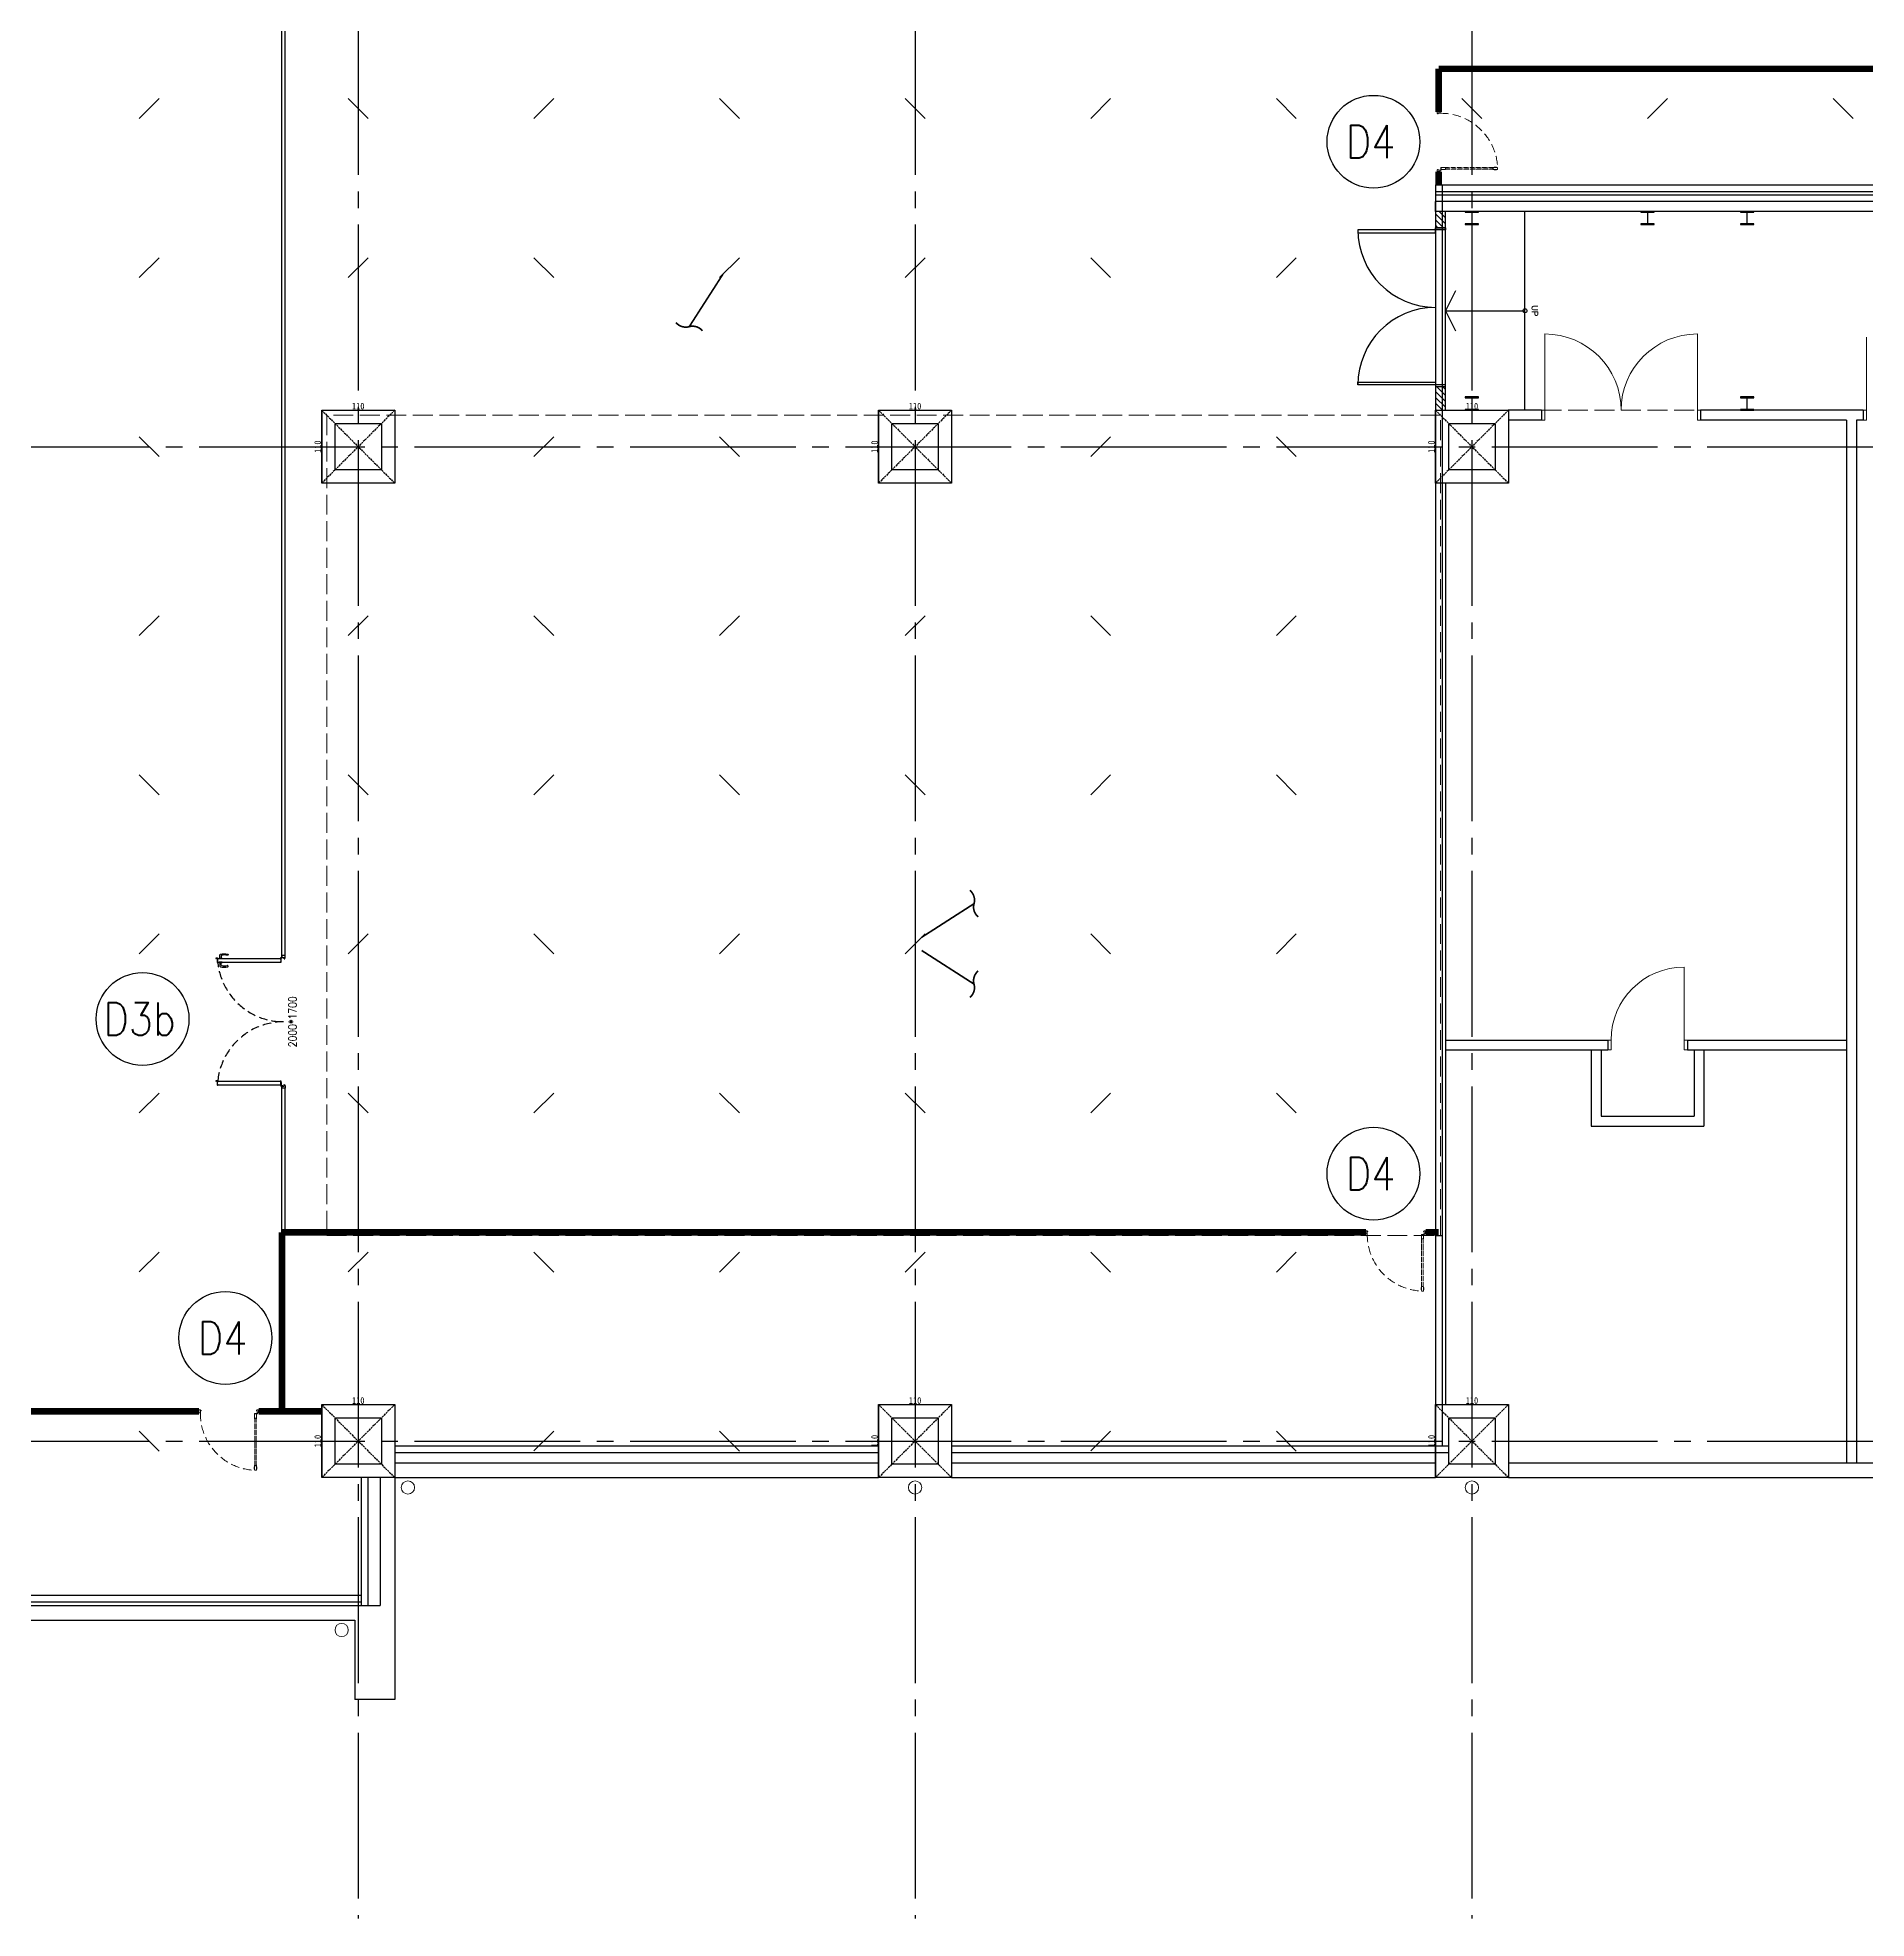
# Model space of a CAD drawing. Header units: millimetres. Extents: x -960 to 39633, y -720 to 12125.
# Drawn here: x 14636 to 17395, y -720 to 2117 of the extents above; entities that cross this region are included whole.
import ezdxf
from ezdxf.enums import TextEntityAlignment as Align

# ---------------------------------------------------------------- set-up
doc = ezdxf.new("R2010")
doc.units = ezdxf.units.MM
doc.header["$LTSCALE"] = 100
for name, pattern in [('188K-SM-03-F05-ARCH-PA-Y2257103$0$DASHED', [19.05, 12.7, -6.35]), ('X-S-FAB-L05$0$COL-CEN-LIN', [3.25, 2.5, -0.25, 0.25, -0.25]), ('X-S-FAB-L05$0$DASHED', [0.75, 0.5, -0.25]), ('X-S-FAB-L05$0$HIDDEN', [0.4, 0.3, -0.1])]:
    doc.linetypes.add(name, pattern=pattern)
for name, color, linetype in [('0-xref', 7, 'Continuous'), ('188K-SM-03-F05-ARCH-PA-Y2257103$0$K-DIivder-3.5', 102, '188K-SM-03-F05-ARCH-PA-Y2257103$0$DASHED'), ('188K-SM-03-F05-ARCH-PA-Y2257103$0$K-Door', 4, 'Continuous'), ('188K-SM-03-F05-ARCH-PA-Y2257103$0$K-TXT', 53, 'Continuous'), ('188K-SM-03-F05-ARCH-PA-Y2257103$0$K-W-P1-3.5-非抗', 200, 'Continuous'), ('188K-SM-03-F05-ARCH-PA-Y2257103$0$K-岩棉 2hr 3.5-非抗', 11, 'Continuous'), ('X-S-FAB-L05$0$0-arr', 8, 'Continuous'), ('X-S-FAB-L05$0$1_L05平面圖_1_A-OBJE-MEP', 8, 'Continuous'), ('X-S-FAB-L05$0$1_L05平面圖_1_Door', 8, 'Continuous'), ('X-S-FAB-L05$0$BEAM', 8, 'Continuous'), ('X-S-FAB-L05$0$BLOCK', 8, 'Continuous'), ('X-S-FAB-L05$0$BR-D', 8, 'X-S-FAB-L05$0$DASHED'), ('X-S-FAB-L05$0$CCL', 8, 'X-S-FAB-L05$0$COL-CEN-LIN'), ('X-S-FAB-L05$0$COL', 8, 'Continuous'), ('X-S-FAB-L05$0$COL-S', 8, 'Continuous'), ('X-S-FAB-L05$0$DOOR', 8, 'Continuous'), ('X-S-FAB-L05$0$DW_Frame', 8, 'Continuous'), ('X-S-FAB-L05$0$HID', 8, 'X-S-FAB-L05$0$HIDDEN'), ('X-S-FAB-L05$0$OPEN-UP', 8, 'X-S-FAB-L05$0$HIDDEN'), ('X-S-FAB-L05$0$S-鋼柱', 8, 'Continuous'), ('X-S-FAB-L05$0$SLAB', 8, 'Continuous'), ('X-S-FAB-L05$0$ST', 8, 'Continuous'), ('X-S-FAB-L05$0$TXT', 8, 'Continuous'), ('X-S-FAB-L05$0$WALL-BK', 8, 'Continuous'), ('X-S-FAB-L05$0$WALL-DR', 8, 'Continuous'), ('X-S-FAB-L05$0$WALL-RC', 8, 'Continuous'), ('X-S-FAB-L05$0$WALL_188K_IN', 3, 'Continuous'), ('X-S-FAB-L05$0$斜撐', 8, 'Continuous')]:
    doc.layers.add(name, color=color, linetype=linetype)
doc.layers.add('188K-SM-03-F05-ARCH-PA-Y2257103$0$K-DOOR-鋼板門', color=150, linetype='188K-SM-03-F05-ARCH-PA-Y2257103$0$DASHED', lineweight=9)
doc.layers.add('X-S-FAB-L05$0$XREF', color=8, linetype='Continuous', lineweight=0)
doc.styles.add('188K-SM-03-F05-ARCH-PA-Y2257103$0$Standard', font='txt.shx', dxfattribs={"bigfont": 'chineset.shx'})
doc.styles.add('X-S-FAB-L05$0$CHINA', font='simplex.shx', dxfattribs={"width": 0.75, "bigfont": 'chineset.shx'})
doc.styles.add('X-S-FAB-L05$0$DIM', font='', dxfattribs={"width": 0.8})
doc.styles.add('X-S-FAB-L05$0$Standard', font='', dxfattribs={"width": 0.8})
doc.styles.add('X-S-FAB-L05$0$TG_NOTE_TEXT', font='simplex.shx', dxfattribs={"width": 0.75, "bigfont": 'chineset.shx'})
doc.styles.get('X-S-FAB-L05$0$DIM').set_extended_font_data('MingLiU')
doc.styles.get('X-S-FAB-L05$0$Standard').set_extended_font_data('Microsoft JhengHei')
doc.dimstyles.new('X-S-FAB-L05$0$JJP_005_defpoint', dxfattribs={"dimtxt": 20, "dimasz": 0.5, "dimexe": 0.5, "dimexo": 0.5, "dimgap": 0.5, "dimtad": 1, "dimdsep": 46, "dimtxsty": 'X-S-FAB-L05$0$DIM', "dimblk": 'X-S-FAB-L05$0$_None', "dimcen": 10, "dimclrd": 256, "dimclre": 256, "dimclrt": 256, "dimadec": 0, "dimazin": 0, "dimtfac": 1, "dimtix": 1, "dimtmove": 2, "dimatfit": 3, "dimldrblk": 'X-S-FAB-L05$0$_None', "dimfxl": 0.5, "dimtolj": 1, "dimtzin": 0, "dimarcsym": 0})

# ---------------------------------------------------------------- blocks, each defined once
blk = doc.blocks.new('*D173')
at = {"layer": 'DefPoints', "lineweight": -2, "transparency": 16777216}
blk.add_line((0, 0), (110, 0), dxfattribs=at)
at = {"layer": 'DefPoints', "color": 0, "transparency": 16777216}
for p in [(0, 0), (110, 0), (110, 0)]:
    blk.add_point(p, dxfattribs=at)
at = {"layer": 'DefPoints', "transparency": 16777216, "insert": (55, 6.1), "char_height": 10, "attachment_point": 5, "style": 'X-S-FAB-L05$0$DIM'}
blk.add_mtext('\\A1;110', dxfattribs=at)
blk = doc.blocks.new('X-S-FAB-L05$0$_None')
blk = doc.blocks.new('*D174')
at = {"layer": 'DefPoints', "lineweight": -2, "transparency": 16777216}
blk.add_line((0, 0), (0, -110), dxfattribs=at)
at = {"layer": 'DefPoints', "color": 0, "transparency": 16777216}
for p in [(0, 0), (0, -110), (0, -110)]:
    blk.add_point(p, dxfattribs=at)
at = {"layer": 'DefPoints', "transparency": 16777216, "insert": (-6.1, -55), "char_height": 10, "attachment_point": 5, "rotation": 90, "style": 'X-S-FAB-L05$0$DIM'}
blk.add_mtext('\\A1;110', dxfattribs=at)
blk = doc.blocks.new('X-S-FAB-L05$0$斜撐')
at = {"layer": 'X-S-FAB-L05$0$BR-D', "const_width": 0.5}
blk.add_lwpolyline([(962.11, 215.55, -0.296213), (957.95, 215.19, 0.299957), (953.75, 214.85, 0.006918)], format="xyb", dxfattribs=at)
at = {"layer": 'X-S-FAB-L05$0$BR-D', "linetype": 'ByBlock', "const_width": 0.5}
blk.add_lwpolyline([(964.37, 197.57), (957.95, 215.19)], dxfattribs=at)
blk = doc.blocks.new('X-S-FAB-L05$0$SC1')
at = {"layer": 'DefPoints'}
blk.add_line((27925, 8342.1), (27955, 8312.1), dxfattribs=at)
blk = doc.blocks.new('X-S-FAB-L05$0$VC(C)')
at = {"layer": 'X-S-FAB-L05$0$S-鋼柱', "rotation": 90}
for p in [(23131.7, -25930), (23727.1, -25930), (24567.1, -25930), (25407.1, -25930), (23131.7, -26170), (23447.1, -26170), (24007.1, -26170), (24287.1, -26170), (24847.1, -26170), (23727.1, -26440), (24567.1, -26440), (23131.7, -26710), (23447.1, -26710), (24007.1, -26710), (24287.1, -26710), (24847.1, -26710), (23727.1, -26950), (24567.1, -26950), (23131.7, -27190), (23447.1, -27190), (24007.1, -27190), (24287.1, -27190), (24847.1, -27190), (23131.7, -27430), (23727.1, -27430), (24567.1, -27430), (23131.7, -27669.9), (23447.1, -27669.9), (24007.1, -27670), (24287.1, -27670), (24847.1, -27670), (23727.1, -27939.9), (24567.1, -27939.9)]:
    blk.add_blockref('X-S-FAB-L05$0$SC1', p, dxfattribs=at)
at = {"layer": 'X-S-FAB-L05$0$S-鋼柱'}
for p in [(-12820, -6317.1), (-12260, -6317.1), (-11980, -6317.1), (-11420, -6317.1), (-11140, -6317.1), (-10580, -6317.1), (-12540, -6557.1), (-11700, -6557.1), (-13135.4, -6827.1), (-12260, -6827.1), (-11420, -6827.1), (-12540, -7097.1), (-11700, -7097.1), (-13135.4, -7337.1), (-12820, -7337.1), (-12260, -7337.1), (-11980, -7337.1), (-11420, -7337.1), (-12540, -7577.1), (-11700, -7577.1), (-12820, -7817.1), (-12260, -7817.1), (-11980, -7817.1), (-11420, -7817.1), (-12540, -8057.1), (-11700, -8057.1), (-13135.4, -8327.1), (-12260, -8327.1), (-11420, -8327.1)]:
    blk.add_blockref('X-S-FAB-L05$0$SC1', p, dxfattribs=at)
at = {"layer": 'X-S-FAB-L05$0$斜撐'}
for p, xscale, yscale, zscale, rotation in [((11182.8, 3782.6), -5.000000000000004, 5, 5, 167.3146368959792), ((13947.4, 5247.2), 5.000000000000002, 5.000000000000002, 5.000000000000002, 282.6853631040207), ((13947.4, -3747.2), -5, 5, 5, 257.3146368959793)]:
    blk.add_blockref('X-S-FAB-L05$0$斜撐', p, dxfattribs=dict(at, xscale=xscale, yscale=yscale, zscale=zscale, rotation=rotation))
blk = doc.blocks.new('*U165')
at = {"color": 0}
for p, q in [((-3, -15), (-3, 0)), ((237, -15), (237, 0))]:
    blk.add_line(p, q, dxfattribs=at)
for points in [[(0, 0), (0, 117), (4.375, 117), (4.375, 0)], [(234, 0), (234, 117), (229.625, 117), (229.625, 0)]]:
    blk.add_lwpolyline(points, close=True, dxfattribs=at)
for centre, start, end in [((0, 0), 0, 90), ((234, 0), 90, 180)]:
    blk.add_arc(centre, 117, start, end, dxfattribs=at)
at = {"layer": 'X-S-FAB-L05$0$DW_Frame'}
for points in [[(-3, -15), (0, -15), (0, 0), (-3, 0)], [(237, -15), (234, -15), (234, 0), (237, 0)]]:
    blk.add_lwpolyline(points, dxfattribs=at)
at = {"color": 0, "style": 'X-S-FAB-L05$0$TG_NOTE_TEXT', "width": 0.5, "flags": 1}
blk.add_attdef('WH', text='', height=20, dxfattribs=at).set_placement((239, 5), align=Align.BOTTOM_LEFT)
at = {"color": 0, "style": 'X-S-FAB-L05$0$Standard', "width": 0.5}
for tag, p in [('NO', (-5, 5)), ('TYPE', (24.375, 5))]:
    blk.add_attdef(tag, text='', height=10, dxfattribs=at).set_placement(p, align=Align.BOTTOM_RIGHT)
blk.add_attdef('DESC', text='', height=10, dxfattribs=at).set_placement((24.375, 5), align=Align.BOTTOM_LEFT)
blk = doc.blocks.new('*U167')
at = {"layer": 'X-S-FAB-L05$0$WALL_188K_IN'}
h = blk.add_hatch(dxfattribs=at)
h.set_pattern_fill('LINE', color=8, scale=2, angle=45)
h.set_pattern_definition([(45, (-63.196, 0), (-4.49013, 4.49013), [])])
h.paths.add_polyline_path([(0, 0), (35.1875, 0), (35.1875, 15), (0, 15)])
blk.add_lwpolyline([(0, 0), (35.1875, 0), (35.1875, 15), (0, 15)], close=True, dxfattribs=at)
blk = doc.blocks.new('*U168')
at = {"layer": 'X-S-FAB-L05$0$WALL_188K_IN'}
h = blk.add_hatch(dxfattribs=at)
h.set_pattern_fill('LINE', color=8, scale=2, angle=45)
h.set_pattern_definition([(45, (-73.571, 0), (-4.49013, 4.49013), [])])
h.paths.add_polyline_path([(0, 0), (24.8125, 0), (24.8125, 15), (0, 15)])
blk.add_lwpolyline([(0, 0), (24.8125, 0), (24.8125, 15), (0, 15)], close=True, dxfattribs=at)
blk = doc.blocks.new('188K-SM-03-F05-ARCH-PA-Y2257103$0$單開鋼板-900x1700')
at = {"ltscale": 0.005}
for p, q in [((6.1, 86.9), (6.7, 86.9)), ((6.1, 83.5), (6.1, 86.9)), ((6.7, 86.9), (6.7, 83.5)), ((3.5, 81.5), (3.5, 10.4)), ((3.5, 10.4), (3.5, 81.5)), ((3.5, 81.5), (3.5, 81.5)), ((5.9, 10.4), (5.9, 81.5)), ((5.9, 81.5), (6, 81.5)), ((6, 81.5), (6, 10.4)), ((6.7, 83.5), (6.1, 83.5)), ((0, 2), (0, -2)), ((2, 2.3), (0.3, 2.3)), ((2.1, -1), (2.1, 2.2)), ((3.5, 10.4), (3.5, 10.4)), ((6, 10.4), (5.9, 10.4)), ((87.9, -1), (87.9, 2.2)), ((88, 2.3), (89.7, 2.3)), ((90, 2), (90, -2)), ((0.3, -2.3), (2, -2.3)), ((2, -2.3), (3.1, -1.6)), ((2.6, -1), (2.1, -1)), ((2.5, -1.2), (2.5, -1.1)), ((2.5, -1.1), (2.6, -1.1)), ((3, -1.2), (2.5, -1.2)), ((3.1, -1), (2.9, -1)), ((2.9, -1.1), (3, -1.1)), ((3, -1.1), (3, -1.2)), ((3.1, -1.4), (3.1, -1.1)), ((86.9, -1), (87.1, -1)), ((86.9, -1.4), (86.9, -1.1)), ((88, -2.3), (86.9, -1.6)), ((87, -1.1), (87, -1.2)), ((87.1, -1.1), (87, -1.1)), ((87, -1.2), (87.5, -1.2)), ((87.4, -1), (87.9, -1)), ((87.5, -1.1), (87.4, -1.1)), ((87.5, -1.2), (87.5, -1.1)), ((89.7, -2.3), (88, -2.3))]:
    blk.add_line(p, q, dxfattribs=at)
for points in [[(3.3, 83.5), (3.3, 86.9), (2.8, 86.9), (2.8, 83.5)], [(6.1, 81.7), (6.1, 88.7), (3.3, 88.7), (3.3, 81.7)], [(2.3, -0.4), (2.3, 2.9), (2.1, 2.9), (2.1, -0.4)], [(5.9, 3.6), (2.8, 3.6), (2.8, 3.4), (5.9, 3.4)], [(6.1, 3.2), (6.1, 10.1), (3.3, 10.1), (3.3, 3.2)]]:
    blk.add_lwpolyline(points, close=True, dxfattribs=at)
for points in [[(3.4, 81.7), (3.4, 80.9, 0.158507), (3.4, 80.9), (3.4, 80.8, 0.72636), (3.5, 80.8), (3.5, 80.9, 0.414214), (3.5, 80.9, -0.414214), (3.4, 80.9), (3.4, 81.4, -0.414214), (3.5, 81.5), (3.8, 81.5, 0.414214), (3.8, 81.5), (3.8, 81.5, 0.414214), (3.8, 81.5), (3.5, 81.5, -0.414214), (3.4, 81.5), (3.4, 81.7, -0.414214), (3.5, 81.7), (4.7, 81.7), (4.7, 81.7), (4.7, 81.7), (6, 81.7, -0.414214), (6, 81.7), (6, 81.5, -0.414214), (6, 81.5), (5.7, 81.5, 0.414214), (5.7, 81.5), (5.7, 81.5, 0.414214), (5.7, 81.5), (6, 81.5, -0.414214), (6, 81.4), (6, 80.9, -0.414214), (6, 80.9), (6, 80.9, 0.414214), (6, 80.9), (6, 80.8, 0.72636), (6, 80.8), (6.1, 80.9, 0.158507), (6.1, 80.9), (6.1, 81.7, 0.414214), (6.1, 81.8), (3.4, 81.8, 0.414214)], [(4.7, 10.1), (4.7, 10.1), (3.5, 10.1, -0.414214), (3.4, 10.2), (3.4, 10.3, -0.414214), (3.5, 10.3), (3.8, 10.3, 0.414214), (3.8, 10.3), (3.8, 10.3, 0.414214), (3.8, 10.4), (3.5, 10.4, -0.414214), (3.4, 10.4), (3.4, 10.9, -0.414214), (3.5, 10.9), (3.5, 10.9, 0.414214), (3.5, 10.9), (3.5, 11, 0.72636), (3.4, 11), (3.4, 10.9, 0.158507), (3.4, 10.9), (3.4, 10.1, 0.414214), (3.4, 10.1), (6, 10.1, 0.414214), (6.1, 10.1), (6.1, 10.9, 0.158507), (6.1, 10.9), (6, 11, 0.72636), (6, 11), (6, 10.9, 0.414214), (6, 10.9, -0.414214), (6, 10.9), (6, 10.4, -0.414214), (6, 10.4), (5.7, 10.4, 0.414214), (5.7, 10.3), (5.7, 10.3, 0.414214), (5.7, 10.3), (6, 10.3, -0.414214), (6, 10.3), (6, 10.2, -0.414214), (6, 10.1), (4.7, 10.1)]]:
    blk.add_lwpolyline(points, format="xyb", close=True, dxfattribs=at)
at = {"linetype": '188K-SM-03-F05-ARCH-PA-Y2257103$0$DASHED', "ltscale": 0.01}
blk.add_arc((2.4, 3.3), 85.5, 359.2774, 87.5065, dxfattribs=at)
at = {"ltscale": 0.005}
for centre, major_axis, start_param, end_param in [((0.3, 2), (0.246, -0.246), 2.356194, 3.926991), ((2, 2.2), (0.0738, -0.0738), 7.068583, 8.63938), ((88, 2.2), (-0.0738, -0.0738), -2.356194, -0.785398), ((89.7, 2), (-0.246, -0.246), 2.356194, 3.926991), ((0.3, -2), (-0.246, -0.246), 5.497787, 7.068583), ((2.6, -1.1), (-0.0246, -0.0246), 0.785398, 3.926991), ((2.9, -1.1), (-0.0246, -0.0246), 3.926991, 7.068583), ((3.1, -1.1), (0.0246, -0.0246), 7.068583, 8.63938), ((2.9, -1.4), (0.148, -0.148), 6.162283, 7.068583), ((86.9, -1.1), (-0.0246, -0.0246), -2.356194, -0.785398), ((87.1, -1.4), (-0.148, -0.148), -0.785398, 0.120903), ((87.1, -1.1), (0.0246, -0.0246), -0.785398, 2.356194), ((87.4, -1.1), (0.0246, -0.0246), 2.356194, 5.497787), ((89.7, -2), (0.246, -0.246), -0.785398, 0.785398)]:
    blk.add_ellipse(centre, major_axis=major_axis, ratio=1, start_param=start_param, end_param=end_param, dxfattribs=at)
at = {"ltscale": 0.005, "extrusion": (0, 0, -1)}
blk.add_ellipse((2.4, 3.3), major_axis=(-0.344, 0.344), ratio=1, start_param=5.497787, end_param=11.780972, dxfattribs=at)
blk = doc.blocks.new('188K-SM-03-F05-ARCH-PA-Y2257103$0$雙開門-2000×1700')
for p, q in [((185.2, 96.2), (183.8, 96.1)), ((189.2, 96.2), (185.2, 96.2)), ((185.2, 94), (189.2, 94)), ((189.2, 97.5), (189.2, 92.6)), ((190, 97.5), (189.2, 97.5)), ((189.2, 92.6), (190, 92.6)), ((190, 92.6), (190, 97.5)), ((1.8, 2.5), (0, 2.5)), ((0, -2.5), (0, 2.5)), ((198.2, 2.5), (200, 2.5)), ((200, -2.5), (200, 2.5)), ((1.8, -2.5), (0, -2.5)), ((198.2, -2.5), (200, -2.5))]:
    blk.add_line(p, q)
for points in [[(10.9, 100.1), (10.9, 102), (10.9, 100.1), (4.3, 100.1), (4.3, 100), (4.7, 100), (4.7, 98.9, 0.414214), (4.8, 98.8), (5, 98.8), (5, 98.9), (4.9, 98.9), (4.9, 99.9), (5, 99.9), (5, 4.1), (4.9, 4.1), (4.9, 5.1), (5, 5.1), (5, 5.2), (4.8, 5.2, 0.414214), (4.7, 5.1), (4.7, 4, 0.414214), (4.8, 3.8), (10.2, 3.8, 0.414214), (10.3, 4), (10.3, 5.1, 0.414214), (10.2, 5.2), (10, 5.2), (10, 5.1), (10.1, 5.1), (10.1, 4.1), (10, 4.1), (10, 99.9), (10.1, 99.9), (10.1, 98.9), (10, 98.9), (10, 98.8), (10.2, 98.8, 0.414214), (10.3, 98.9), (10.3, 99.9), (11.1, 99.9, 0.414214), (11.1, 100), (11.1, 102.1, 0.414214), (11.1, 102.2), (10.3, 102.2), (10.3, 102), (10.9, 102)], [(195.9, 100.1), (195.9, 102), (195.9, 100.1), (189.3, 100.1), (189.3, 100), (189.7, 100), (189.7, 98.9, 0.414214), (189.8, 98.8), (190, 98.8), (190, 98.9), (189.9, 98.9), (189.9, 99.9), (190, 99.9), (190, 4.1), (189.9, 4.1), (189.9, 5.1), (190, 5.1), (190, 5.2), (189.8, 5.2, 0.414214), (189.7, 5.1), (189.7, 4, 0.414214), (189.8, 3.8), (195.2, 3.8, 0.414214), (195.3, 4), (195.3, 5.1, 0.414214), (195.2, 5.2), (195, 5.2), (195, 5.1), (195.1, 5.1), (195.1, 4.1), (195, 4.1), (195, 99.9), (195.1, 99.9), (195.1, 98.9), (195, 98.9), (195, 98.8), (195.2, 98.8, 0.414214), (195.3, 98.9), (195.3, 99.9), (196.1, 99.9, 0.414214), (196.1, 100), (196.1, 102.1, 0.414214), (196.1, 102.2), (195.3, 102.2), (195.3, 102), (195.9, 102)], [(195.8, 96.2), (199.8, 96.2), (201.2, 96.1, -0.327495), (202, 95.4, -0.089847), (202.2, 84.7, -1.144881), (200.3, 85.1, 0.137079), (200.3, 93.5, 0.349357), (199.8, 94), (195.8, 94)], [(4.7, -0.6, 0.306748), (4.5, -0.2), (4.1, -0.2, 0.306748), (3.9, -0.6), (4, -0.6, -0.414214), (4.1, -0.7), (4.1, -0.7), (4, -0.7), (4, -1.5), (4.6, -1.5), (4.6, -0.7), (4.5, -0.7), (4.5, -0.7, -0.414214), (4.6, -0.6), (4.7, -0.6), (4.8, -0.6, -0.414214), (5, -0.8), (5, -1.5, -0.320245), (4.7, -1.9), (3, -2.5), (0.6, -2.5, -0.414214), (0, -1.9), (0, 1.9, -0.414214), (0.6, 2.5), (3, 2.5), (3, 0), (3, 0, 0.414214), (3.7, -0.6), (3.9, -0.6)], [(195.3, -0.6, -0.306748), (195.5, -0.2), (195.9, -0.2, -0.306748), (196.1, -0.6), (196, -0.6, 0.414214), (195.9, -0.7), (195.9, -0.7), (196, -0.7), (196, -1.5), (195.4, -1.5), (195.4, -0.7), (195.5, -0.7), (195.5, -0.7, 0.414214), (195.4, -0.6), (195.3, -0.6), (195.2, -0.6, 0.414214), (195, -0.8), (195, -1.5, 0.320245), (195.3, -1.9), (197, -2.5), (199.4, -2.5, 0.414214), (200, -1.9), (200, 1.9, 0.414214), (199.4, 2.5), (197, 2.5), (197, 0), (197, 0, -0.414214), (196.3, -0.6), (196.1, -0.6)]]:
    blk.add_lwpolyline(points, format="xyb")
blk.add_lwpolyline([(195, 92.6), (195, 97.5), (195.8, 97.5), (195.8, 92.6)], close=True)
at = {"ltscale": 500}
for points in [[(3.3, 1), (3.3, 3.1), (3, 3.1), (3, 1)], [(8.5, 3.8), (4, 3.8), (4, 4.1), (8.5, 4.1)], [(191.5, 3.8), (196, 3.8), (196, 4.1), (191.5, 4.1)], [(196.7, 1), (196.7, 3.1), (197, 3.1), (197, 1)]]:
    blk.add_lwpolyline(points, close=True, dxfattribs=at)
at = {"linetype": '188K-SM-03-F05-ARCH-PA-Y2257103$0$DASHED', "ltscale": 0.01}
for centre, start, end in [((0, 0), 0, 87.2908), ((200, 0), 92.7092, 180)]:
    blk.add_arc(centre, 100, start, end, dxfattribs=at)
for centre, major_axis, start_param, end_param in [((212.5, 89.5), (-21.3, 21.3), 0.585307, 0.943734), ((183.8, 84.8), (-0.707, 0.707), 0.872811, 4.284184), ((183.9, 95.2), (0.624, 0.624), 0.866962, 2.13291), ((199.6, 89.3), (-10.9, 10.9), 0.51383, 1.058752), ((185.3, 93.4), (-0.417, 0.417), -0.669314, 0.675093)]:
    blk.add_ellipse(centre, major_axis=major_axis, ratio=1, start_param=start_param, end_param=end_param)
at = {"ltscale": 500, "extrusion": (0, 0, -1)}
blk.add_ellipse((3.5, 3.6), major_axis=(0.495, 0.495), ratio=1, start_param=3.926991, end_param=10.210176, dxfattribs=at)
at = {"ltscale": 500}
blk.add_ellipse((196.5, 3.6), major_axis=(-0.495, 0.495), ratio=1, start_param=3.926991, end_param=10.210176, dxfattribs=at)
at = {"color": 8, "style": '188K-SM-03-F05-ARCH-PA-Y2257103$0$Standard', "width": 0.85}
blk.add_text('2000*1700', height=12, dxfattribs=at).set_placement((100, -13.5), align=Align.MIDDLE_CENTER)
blk = doc.blocks.new('188K-SM-03-F05-ARCH-PA-Y2257103')
at = {"layer": '188K-SM-03-F05-ARCH-PA-Y2257103$0$K-DIivder-3.5', "linetype": 'ByBlock', "ltscale": 2, "const_width": 10}
for points in [[(16750, 2070), (24195, 2070)], [(15005, 315), (15005, 45)]]:
    blk.add_lwpolyline(points, dxfattribs=at)
at = {"layer": '188K-SM-03-F05-ARCH-PA-Y2257103$0$K-DIivder-3.5', "linetype": 'ByBlock', "ltscale": 2, "const_width": 10, "elevation": 0}
for points in [[(16750, 2005), (16750, 2070)], [(16750, 1895), (16750, 1915)], [(16640, 315), (15005, 315)], [(16750, 315), (16730, 315)], [(12960, 45), (14879.8, 45)], [(14969.8, 45), (15065, 45)]]:
    blk.add_lwpolyline(points, dxfattribs=at)
at = {"layer": '188K-SM-03-F05-ARCH-PA-Y2257103$0$K-TXT'}
for centre in [(16651.5, 1960), (14794.6, 636.7, 0), (16651.5, 403.4), (14919.6, 155.6)]:
    blk.add_circle(centre, 70, dxfattribs=at)
at = {"layer": '188K-SM-03-F05-ARCH-PA-Y2257103$0$K-W-P1-3.5-非抗'}
for p, q in [((15005, 732.5), (15005, 8265)), ((15010, 732.5), (15010, 8265)), ((15005, 315), (15005, 532.5)), ((15010, 315), (15010, 532.5))]:
    blk.add_line(p, q, dxfattribs=at)
at = {"layer": '188K-SM-03-F05-ARCH-PA-Y2257103$0$K-岩棉 2hr 3.5-非抗'}
for p, q in [((16745, 1895), (16745, -7.5, 0)), ((16745, 1895, 0), (24300, 1895, 0)), ((16745, 1885, 0), (24300, 1885)), ((16755, 1895, 0), (16755, -7.5, 0)), ((16745, 310, 0), (16755, 310, 0)), ((15905, -7.5, 0), (15175, -7.5, 0)), ((15905, -17.5), (15175, -17.5)), ((16765, -7.5, 0), (16015, -7.5, 0)), ((16765, -17.5, 0), (16015, -17.5)), ((15125, -248, 0), (15125, -55, 0)), ((15135, -248), (15135, -55, 0)), ((15125, -233, 0), (12687, -233, 0)), ((15125, -243), (12687, -243, 0))]:
    blk.add_line(p, q, dxfattribs=at)
at = {"layer": '188K-SM-03-F05-ARCH-PA-Y2257103$0$K-Door', "rotation": 89.99999999999999}
blk.add_blockref('188K-SM-03-F05-ARCH-PA-Y2257103$0$雙開門-2000×1700', (15007.5, 532.5), dxfattribs=at)
at = {"layer": '188K-SM-03-F05-ARCH-PA-Y2257103$0$K-DOOR-鋼板門', "xscale": -1, "rotation": 270}
blk.add_blockref('188K-SM-03-F05-ARCH-PA-Y2257103$0$單開鋼板-900x1700', (16750, 1915, 0), dxfattribs=at)
at = {"layer": '188K-SM-03-F05-ARCH-PA-Y2257103$0$K-DOOR-鋼板門', "rotation": 180}
for p in [(16730, 315, 0), (14969.8, 44.7, 0)]:
    blk.add_blockref('188K-SM-03-F05-ARCH-PA-Y2257103$0$單開鋼板-900x1700', p, dxfattribs=at)
at = {"layer": '188K-SM-03-F05-ARCH-PA-Y2257103$0$K-TXT', "style": '188K-SM-03-F05-ARCH-PA-Y2257103$0$Standard', "width": 0.85}
for s, p in [('D4', (16647.1, 1960)), ('D3b', (14790.2, 636.7, 0)), ('D4', (16647.1, 403.4)), ('D4', (14915.2, 155.6))]:
    blk.add_text(s, height=50, dxfattribs=at).set_placement(p, align=Align.MIDDLE)
blk = doc.blocks.new('*U58')
at = {"layer": 'DefPoints', "linetype": 'X-S-FAB-L05$0$HIDDEN', "ltscale": 0.1}
for p, q in [((110, 0), (0, -110)), ((0, 0), (110, -110))]:
    blk.add_line(p, q, dxfattribs=at)
at = {"layer": 'X-S-FAB-L05$0$COL', "ltscale": 0.1}
blk.add_lwpolyline([(0, 0), (110, 0), (110, -110), (0, -110)], close=True, dxfattribs=at)
at = {"layer": 'DefPoints'}
dim = blk.add_linear_dim(base=(0, -110), p1=(0, 0), p2=(0, -110), angle=90, dimstyle='X-S-FAB-L05$0$JJP_005_defpoint', override={"dimtxt": 10}, dxfattribs=at)
dim.commit()
dim.dimension.update_dxf_attribs({"geometry": '*D174', "text_midpoint": (-6.067, -55)})
dim = blk.add_linear_dim(base=(110, 0), p1=(0, 0), p2=(110, 0), dimstyle='X-S-FAB-L05$0$JJP_005_defpoint', override={"dimtxt": 10}, dxfattribs=at)
dim.commit()
dim.dimension.update_dxf_attribs({"geometry": '*D173', "text_midpoint": (55, 6.067)})
blk = doc.blocks.new('X-S-FAB-L05$0$FAB2-L05')
at = {"layer": 'X-S-FAB-L05$0$CCL'}
for p, q in [((-11040, 11005), (-11040, 0)), ((-10200, 11005), (-10200, 0)), ((-9360, 11005), (-9360, 0)), ((-26880, 2220), (1210, 2220)), ((-26880, 720), (1210, 720))]:
    blk.add_line(p, q, dxfattribs=at)
at = {"layer": 'X-S-FAB-L05$0$COL-S'}
for points in [[(-11075, 2255), (-11005, 2255), (-11005, 2185), (-11075, 2185)], [(-10235, 2255), (-10165, 2255), (-10165, 2185), (-10235, 2185)], [(-9395, 2255), (-9325, 2255), (-9325, 2185), (-9395, 2185)], [(-11075, 755), (-11005, 755), (-11005, 685), (-11075, 685)], [(-10235, 755), (-10165, 755), (-10165, 685), (-10235, 685)], [(-9395, 755), (-9325, 755), (-9325, 685), (-9395, 685)]]:
    blk.add_lwpolyline(points, close=True, dxfattribs=at)
at = {"layer": 'X-S-FAB-L05$0$BEAM'}
for p in [(-11095, 2275), (-10255, 2275), (-9415, 2275), (-11095, 775), (-10255, 775), (-9415, 775)]:
    blk.add_blockref('*U58', p, dxfattribs=at)
blk = doc.blocks.new('X-S-FAB-L05')
at = {"layer": 'X-S-FAB-L05$0$0-arr'}
for p, q in [((16775, 1735), (16760, 1705)), ((16760, 1705), (16775, 1675))]:
    blk.add_line(p, q, dxfattribs=at)
at = {"layer": 'X-S-FAB-L05$0$0-arr', "color": 4}
blk.add_circle((16880, 1705), 3, dxfattribs=at)
at = {"layer": 'X-S-FAB-L05$0$1_L05平面圖_1_A-OBJE-MEP', "color": 8, "lineweight": 0, "ltscale": 10}
for centre in [(15195, -70), (15960, -70), (16800, -70), (15095, -285)]:
    blk.add_circle(centre, 10, dxfattribs=at)
at = {"layer": 'X-S-FAB-L05$0$1_L05平面圖_1_Door', "color": 4, "lineweight": 0, "ltscale": 10}
for p, q in [((16910, 1555), (16910, 1670)), ((17140, 1555), (17140, 1670)), ((17395, 1555), (17395, 1665)), ((16910, 1555), (16905, 1555)), ((16905, 1540), (16910, 1540)), ((16910, 1540), (16910, 1555)), ((17145, 1555), (17140, 1555)), ((17140, 1555), (17140, 1540)), ((17140, 1540), (17145, 1540)), ((17390, 1555), (17395, 1555)), ((17395, 1540), (17390, 1540)), ((17395, 1555), (17395, 1540)), ((17120, 605), (17120, 715)), ((17010, 605), (17005, 605)), ((17010, 590), (17010, 605)), ((17125, 605), (17120, 605)), ((17120, 605), (17120, 590)), ((17005, 590), (17010, 590)), ((17120, 590), (17125, 590))]:
    blk.add_line(p, q, dxfattribs=at)
for centre, radius, start, end in [((16910, 1555), 115, 0, 90), ((17140, 1555), 115, 90, 180), ((17120, 605), 110, 90, 180)]:
    blk.add_arc(centre, radius, start, end, dxfattribs=at)
at = {"layer": 'X-S-FAB-L05$0$COL-S'}
for points in [[(15085, 1535), (15155, 1535), (15155, 1465), (15085, 1465)], [(15925, 1535), (15995, 1535), (15995, 1465), (15925, 1465)], [(16765, 1535), (16835, 1535), (16835, 1465), (16765, 1465)], [(15085, 35), (15155, 35), (15155, -35), (15085, -35)], [(15925, 35), (15995, 35), (15995, -35), (15925, -35)], [(16765, 35), (16835, 35), (16835, -35), (16765, -35)]]:
    blk.add_lwpolyline(points, close=True, dxfattribs=at)
at = {"layer": 'X-S-FAB-L05$0$HID', "linetype": 'X-S-FAB-L05$0$HIDDEN', "lineweight": 0}
blk.add_lwpolyline([(16752.5, 1547.5), (15072.5, 1547.5), (15072.5, 310), (16752.5, 310)], close=True, dxfattribs=at)
at = {"layer": 'X-S-FAB-L05$0$OPEN-UP', "color": 15, "lineweight": 0}
blk.add_line((16905, 1555), (17140, 1555), dxfattribs=at)
at = {"layer": 'X-S-FAB-L05$0$S-鋼柱'}
for points in [[(16790, 1835), (16810, 1835), (16810, 1836.2), (16801.2, 1836.2, -0.41421356), (16800.4, 1837), (16800.4, 1853, -0.41421356), (16801.2, 1853.8), (16810, 1853.8), (16810, 1855), (16790, 1855), (16790, 1853.8), (16798.8, 1853.8, -0.41421356), (16799.6, 1853), (16799.6, 1837, -0.41421356), (16798.8, 1836.2), (16790, 1836.2)], [(17055, 1835), (17075, 1835), (17075, 1836.2), (17066.2, 1836.2, -0.41421356), (17065.4, 1837), (17065.4, 1853, -0.41421356), (17066.2, 1853.8), (17075, 1853.8), (17075, 1855), (17055, 1855), (17055, 1853.8), (17063.8, 1853.8, -0.41421356), (17064.6, 1853), (17064.6, 1837, -0.41421356), (17063.8, 1836.2), (17055, 1836.2)], [(17205, 1835), (17225, 1835), (17225, 1836.2), (17216.2, 1836.2, -0.41421356), (17215.4, 1837), (17215.4, 1853, -0.41421356), (17216.2, 1853.8), (17225, 1853.8), (17225, 1855), (17205, 1855), (17205, 1853.8), (17213.8, 1853.8, -0.41421356), (17214.6, 1853), (17214.6, 1837, -0.41421356), (17213.8, 1836.2), (17205, 1836.2)], [(16790, 1555), (16810, 1555), (16810, 1556.2), (16801.2, 1556.2, -0.41421356), (16800.4, 1557), (16800.4, 1573, -0.41421356), (16801.2, 1573.8), (16810, 1573.8), (16810, 1575), (16790, 1575), (16790, 1573.8), (16798.8, 1573.8, -0.41421356), (16799.6, 1573), (16799.6, 1557, -0.41421356), (16798.8, 1556.2), (16790, 1556.2)], [(17205, 1555), (17225, 1555), (17225, 1556.2), (17216.2, 1556.2, -0.41421356), (17215.4, 1557), (17215.4, 1573, -0.41421356), (17216.2, 1573.8), (17225, 1573.8), (17225, 1575), (17205, 1575), (17205, 1573.8), (17213.8, 1573.8, -0.41421356), (17214.6, 1573), (17214.6, 1557, -0.41421356), (17213.8, 1556.2), (17205, 1556.2)]]:
    blk.add_lwpolyline(points, format="xyb", close=True, dxfattribs=at)
at = {"layer": 'X-S-FAB-L05$0$SLAB'}
blk.add_line((16760, 1555), (16760, 1855), dxfattribs=at)
blk.add_lwpolyline([(16880, 1555), (16880, 1855)], dxfattribs=at)
at = {"layer": 'X-S-FAB-L05$0$ST'}
blk.add_line((16760, 1705), (16880, 1705), dxfattribs=at)
at = {"layer": 'X-S-FAB-L05$0$WALL-BK'}
for p, q in [((19759.737, 1870), (16745, 1870)), ((16745, 1855), (16745, 1870)), ((19768.398, 1855), (16745, 1855))]:
    blk.add_line(p, q, dxfattribs=at)
at = {"layer": 'X-S-FAB-L05$0$WALL-DR'}
for p, q in [((16745, 1880), (24310, 1880)), ((16905, 1555), (16855, 1555)), ((16905, 1540), (16855, 1540)), ((16905, 1555), (16905, 1540)), ((17390, 1555), (17145, 1555)), ((17145, 1555), (17145, 1540)), ((17365, 1540), (17145, 1540)), ((17365, 1540), (17365, -33)), ((17390, 1540), (17380, 1540)), ((17380, 1540), (17380, -33)), ((17390, 1555), (17390, 1540)), ((16745, 1445), (16745, 55)), ((16760, 1445), (16760, 55)), ((16760, 605), (17005, 605)), ((17005, 605), (17005, 590)), ((17125, 605), (17125, 590)), ((17125, 605), (17365, 605)), ((16760, 590), (17005, 590)), ((17125, 590), (17365, 590))]:
    blk.add_line(p, q, dxfattribs=at)
blk.add_lwpolyline([(16745, 1880), (16745, 1870)], dxfattribs=at)
at = {"layer": 'X-S-FAB-L05$0$WALL-RC'}
for p, q in [((16980, 590), (16980, 475)), ((16995, 590), (16995, 490)), ((17135, 590), (17135, 490)), ((17150, 590), (17150, 475)), ((16995, 490), (17135, 490)), ((16980, 475), (17150, 475)), ((15153, -55), (15153, -248)), ((15175, -33), (15905, -33)), ((15175, -55), (15175, -390)), ((15175, -55), (15905, -55)), ((16015, -33), (16745, -33)), ((16015, -55), (16745, -55)), ((16855, -33), (17585, -33)), ((16855, -55), (17585, -55)), ((12687, -248), (15153, -248)), ((12725, -270), (15115, -270)), ((15115, -270), (15115, -390)), ((15175, -390), (15115, -390))]:
    blk.add_line(p, q, dxfattribs=at)
at = {"layer": 'X-S-FAB-L05$0$BEAM'}
for p in [(15065, 1555), (15905, 1555), (16745, 1555), (15065, 55), (15905, 55), (16745, 55)]:
    blk.add_blockref('*U58', p, dxfattribs=at)
at = {"layer": 'X-S-FAB-L05$0$BLOCK'}
blk.add_blockref('X-S-FAB-L05$0$FAB2-L05', (26160, -720), dxfattribs=at)
at = {"layer": 'X-S-FAB-L05$0$DOOR', "rotation": 90}
blk.add_blockref('*U165', (16745, 1593.187), dxfattribs=at)
at = {"layer": 'X-S-FAB-L05$0$WALL_188K_IN', "rotation": 90}
for name, p in [('*U168', (16760, 1830.187)), ('*U167', (16760, 1555))]:
    blk.add_blockref(name, p, dxfattribs=at)
at = {"layer": 'X-S-FAB-L05$0$XREF'}
blk.add_blockref('X-S-FAB-L05$0$VC(C)', (0, 0), dxfattribs=at)
at = {"layer": 'X-S-FAB-L05$0$TXT', "style": 'X-S-FAB-L05$0$CHINA'}
blk.add_text('UP', height=9, rotation=270, dxfattribs=at).set_placement((16895, 1705, 0), align=Align.MIDDLE_CENTER)

msp = doc.modelspace()

# ---------------------------------------------------------------- block references
msp.add_blockref('188K-SM-03-F05-ARCH-PA-Y2257103', (0, 0))
at = {"layer": '0-xref'}
msp.add_blockref('X-S-FAB-L05', (0, 0), dxfattribs=at)

doc.saveas('drawing.dxf')
